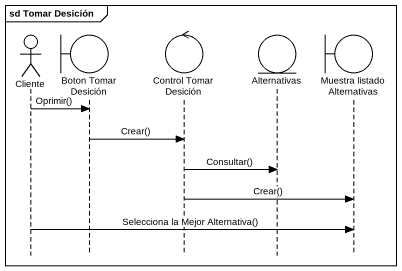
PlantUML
@startuml
mainframe sd Tomar Desición
hide footbox
actor Cliente
boundary "Boton Tomar Desición" as Boton_Tomar_Desición
control "Control Tomar Desición" as Control_Tomar_Desición
entity Alternativas
boundary "Muestra listado Alternativas" as Muestra_listado_Alternativas

Cliente -> Boton_Tomar_Desición : Oprimir()
Boton_Tomar_Desición -> Control_Tomar_Desición : Crear()
Control_Tomar_Desición -> Alternativas : Consultar()
Control_Tomar_Desición -> Muestra_listado_Alternativas : Crear()
Cliente -> Muestra_listado_Alternativas : Selecciona la Mejor Alternativa()
@enduml
